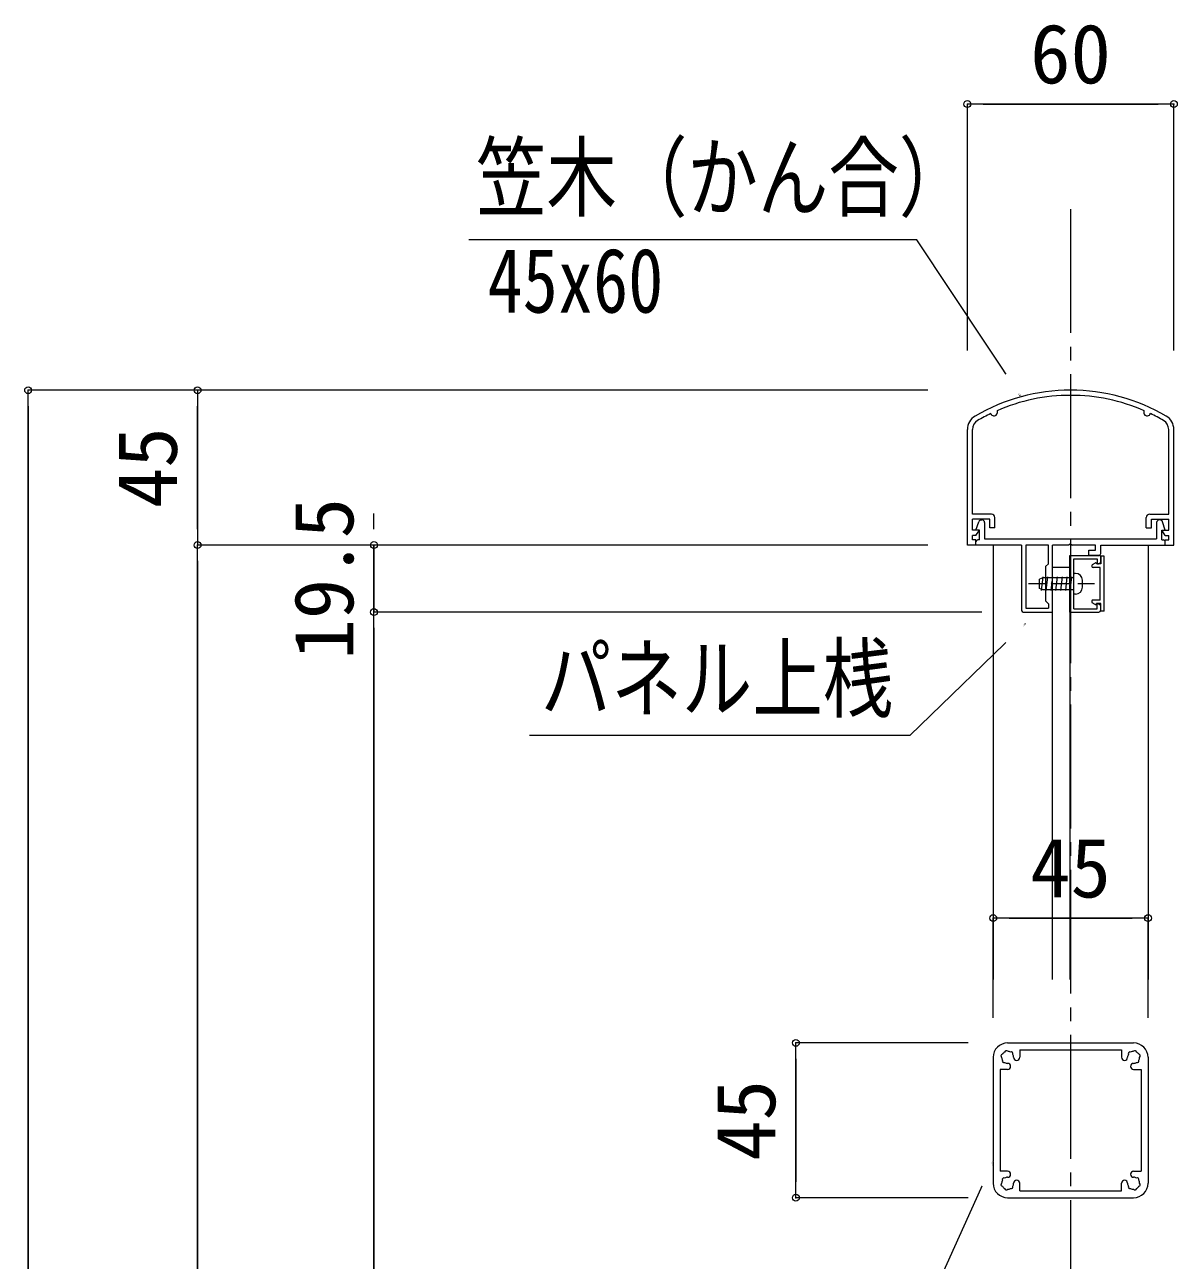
# Model space of a CAD drawing. Units: millimetres at full size. Extents: x -1603 to 1599, y -1129 to 1133.
# Drawn here: x -356.2 to -21.3, y 164.2 to 523.3 of the extents above; entities that cross this region are included whole.
import ezdxf
from ezdxf.enums import TextEntityAlignment as Align

# ---------------------------------------------------------------- set-up
doc = ezdxf.new("R2010")
doc.units = ezdxf.units.MM
doc.header["$LTSCALE"] = 4
doc.header["$PDMODE"] = 32
doc.header["$PDSIZE"] = 2
doc.linetypes.add('CHAIN2', pattern=[12, 9, -1, 1, -1])
doc.linetypes.add('DASHED1', pattern=[1.8, 1.2, -0.6])
for name, color, linetype, lineweight in [('0-0_0', 7, 'Continuous', 18), ('0-1_1手摺寸法', 3, 'Continuous', 18), ('0-5_3中心線', 2, 'CHAIN2', 18), ('0-6_41ｱﾙﾐ', 6, 'Continuous', 18), ('0-8_51破線ｱﾙﾐ', 3, 'DASHED1', 18), ('0-9_6ﾊｯﾁﾝｸﾞ', 4, 'Continuous', 9), ('0-B_CYAN', 4, 'Continuous', 9), ('0-D_HACH', 5, 'Continuous', 18)]:
    doc.layers.add(name, color=color, linetype=linetype, lineweight=lineweight)
doc.styles.add('ＭＳ ゴシック', font='')
doc.styles.get('ＭＳ ゴシック').set_extended_font_data('MS Gothic')

msp = doc.modelspace()

# ---------------------------------------------------------------- linework, layer by layer
at = {"layer": '0-0_0'}
for p, q in [((-82.296, 372.108), (-82.296, 405.696)), ((-80.796, 381.108), (-80.796, 405.696)), ((-23.796, 381.108), (-23.796, 405.696)), ((-22.296, 372.108), (-22.296, 405.696)), ((-75.296, 381.108), (-80.796, 381.108)), ((-29.296, 381.108), (-23.796, 381.108)), ((-75.796, 379.608), (-80.796, 379.608)), ((-80.796, 376.408), (-80.796, 379.608)), ((-75.796, 377.108), (-75.796, 379.608)), ((-74.296, 377.108), (-75.796, 377.108)), ((-74.296, 377.108), (-74.296, 380.108)), ((-30.296, 377.108), (-30.296, 380.108)), ((-30.296, 377.108), (-28.796, 377.108)), ((-28.796, 377.108), (-28.796, 379.608)), ((-28.796, 379.608), (-23.796, 379.608)), ((-23.796, 376.408), (-23.796, 379.608)), ((-79.169, 376.408), (-80.796, 376.408)), ((-80.796, 373.608), (-80.796, 374.908)), ((-80.796, 373.608), (-80.796, 374.908)), ((-79.796, 374.908), (-80.796, 374.908)), ((-79.796, 373.608), (-80.796, 373.608)), ((-79.796, 374.908), (-79.003, 376.096)), ((-79.796, 372.108), (-79.796, 373.608)), ((-24.796, 374.908), (-25.588, 376.096)), ((-25.422, 376.408), (-23.796, 376.408)), ((-24.796, 374.908), (-23.796, 374.908)), ((-24.796, 373.608), (-23.796, 373.608)), ((-24.796, 372.108), (-24.796, 373.608)), ((-23.796, 373.608), (-23.796, 374.908)), ((-23.796, 373.608), (-23.796, 374.908)), ((-79.796, 372.108), (-82.296, 372.108)), ((-74.796, 372.108), (-74.796, 245.877)), ((-29.796, 372.108), (-29.796, 245.877)), ((-24.796, 372.108), (-22.296, 372.108))]:
    msp.add_line(p, q, dxfattribs=at)
for points in [[(-66.689, 415.192), (-96.997, 460.814), (-227.176, 460.814)], [(-65.434, 349.3), (-98.997, 316.772), (-209.526, 316.772)], [(-74.796, 193.061), (-110.753, 113.451), (-216.787, 113.451)]]:
    msp.add_lwpolyline(points, dxfattribs=at)
for centre, radius, start, end in [((-52.296, 362.108), 55, 90, 120.328), ((-52.296, 362.108), 55, 59.672, 90), ((-52.296, 362.108), 53.5, 90, 113.561), ((-52.296, 362.108), 53.5, 66.439, 90), ((-77.796, 405.696), 4.5, 120.328, 180), ((-52.296, 362.108), 53.5, 115.693, 120.328), ((-74.546, 410.646), 1, 199.126, 30.128), ((-30.046, 410.646), 1, 149.872, 340.874), ((-52.296, 362.108), 53.5, 59.672, 64.307), ((-26.796, 405.696), 4.5, 0, 59.672), ((-77.796, 405.696), 3, 120.328, 180), ((-26.796, 405.696), 3, 0, 59.672), ((-75.296, 380.108), 1, 0, 90), ((-29.296, 380.108), 1, 90, 180), ((-79.169, 376.208), 0.2, 326.31, 90), ((-25.422, 376.208), 0.2, 90, 213.69)]:
    msp.add_arc(centre, radius, start, end, dxfattribs=at)
at = {"layer": '0-1_1手摺寸法'}
for p, q in [((-82.296, 428.608), (-82.296, 500.266)), ((-22.296, 500.266), (-82.296, 500.266)), ((-77.696, 500.266), (-26.896, 500.266)), ((-22.296, 428.608), (-22.296, 500.266)), ((-93.796, 417.108), (-355.23, 417.108)), ((-355.23, -682.892), (-355.23, 417.108)), ((-93.796, 417.108), (-306.006, 417.108)), ((-306.006, 417.108), (-306.006, 372.108)), ((-355.23, 412.508), (-355.23, -678.292)), ((-306.006, 376.708), (-306.006, 412.508)), ((-254.731, 376.708), (-254.731, 381.308)), ((-93.796, 372.108), (-306.006, 372.108)), ((-93.796, 372.108), (-306.006, 372.108)), ((-306.006, -582.892), (-306.006, 372.108)), ((-93.796, 372.108), (-254.731, 372.108)), ((-254.731, 372.108), (-254.731, 352.608)), ((-254.731, 352.608), (-254.731, 372.108)), ((-306.006, 367.508), (-306.006, -578.292)), ((-78.046, 352.608), (-254.731, 352.608)), ((-78.046, 352.608), (-254.731, 352.608)), ((-254.731, -563.392), (-254.731, 352.608)), ((-254.731, 348.008), (-254.731, 343.408)), ((-254.731, 348.008), (-254.731, -558.792)), ((-74.796, 234.727), (-74.796, 263.679)), ((-29.796, 263.679), (-74.796, 263.679)), ((-70.196, 263.679), (-34.396, 263.679)), ((-29.796, 234.727), (-29.796, 263.679)), ((-82.096, 227.427), (-132.129, 227.427)), ((-132.129, 182.427), (-132.129, 227.427)), ((-132.129, 222.827), (-132.129, 187.027)), ((-82.096, 182.427), (-132.129, 182.427))]:
    msp.add_line(p, q, dxfattribs=at)
for p in [(-82.296, 500.266), (-22.296, 500.266), (-355.23, 417.108), (-306.006, 417.108), (-306.006, 372.108), (-254.731, 372.108), (-254.731, 352.608), (-74.796, 263.679), (-29.796, 263.679), (-132.129, 227.427), (-132.129, 182.427)]:
    msp.add_point(p, dxfattribs=at)
at = {"layer": '0-5_3中心線'}
msp.add_line((-52.296, 469.737), (-52.296, -842.622), dxfattribs=at)
at = {"layer": '0-6_41ｱﾙﾐ'}
for p, q in [((-79.796, 376.408), (-78.967, 378.895)), ((-78.255, 379.408), (-78.046, 379.408)), ((-77.296, 378.658), (-77.296, 373.908)), ((-27.296, 378.658), (-27.296, 373.908)), ((-26.336, 379.408), (-26.546, 379.408)), ((-24.796, 376.408), (-25.625, 378.895)), ((-78.796, 376.408), (-79.796, 376.408)), ((-78.796, 373.608), (-79.296, 373.608)), ((-78.796, 373.608), (-78.796, 376.408)), ((-77.296, 373.908), (-27.296, 373.908)), ((-25.796, 373.608), (-25.296, 373.608)), ((-79.796, 372.108), (-79.796, 373.108)), ((-66.546, 372.108), (-79.796, 372.108)), ((-66.546, 372.108), (-66.546, 353.108)), ((-65.346, 372.108), (-65.346, 353.808)), ((-58.746, 372.108), (-65.346, 372.108)), ((-58.746, 366.658), (-58.746, 372.108)), ((-57.546, 361.431), (-57.546, 372.108)), ((-52.869, 372.108), (-57.546, 372.108)), ((-52.396, 372.381), (-52.869, 372.108)), ((-52.196, 372.381), (-51.722, 372.108)), ((-45.046, 372.108), (-51.722, 372.108)), ((-47.046, 369.108), (-47.046, 370.608)), ((-43.546, 369.608), (-43.546, 372.108)), ((-43.546, 372.108), (-24.796, 372.108)), ((-24.796, 372.108), (-24.796, 373.108)), ((-59.546, 365.858), (-58.746, 366.658)), ((-52.546, 361.158), (-52.546, 369.108)), ((-52.546, 369.108), (-44.046, 369.108)), ((-51.346, 353.608), (-51.346, 368.108)), ((-51.346, 368.108), (-44.546, 368.108)), ((-44.046, 369.108), (-47.046, 369.108)), ((-45.122, 366.862), (-45.994, 366.359)), ((-44.796, 366.708), (-44.796, 366.608)), ((-43.546, 366.608), (-44.796, 366.608)), ((-44.546, 368.108), (-44.546, 366.808)), ((-44.254, 366.63), (-43.546, 367.039)), ((-43.546, 368.608), (-43.546, 367.039)), ((-59.546, 365.858), (-59.546, 355.858)), ((-57.819, 360.958), (-57.546, 361.431)), ((-57.819, 360.758), (-57.546, 360.284)), ((-57.546, 352.608), (-57.546, 360.284)), ((-52.546, 361.158), (-52.339, 361.026)), ((-52.546, 361.158), (-52.339, 361.026)), ((-52.546, 360.558), (-52.339, 360.688)), ((-52.546, 360.558), (-52.339, 360.688)), ((-52.546, 352.608), (-52.546, 360.558)), ((-43.746, 356.108), (-45.748, 356.108)), ((-66.046, 352.608), (-57.546, 352.608)), ((-65.346, 353.808), (-58.746, 353.808)), ((-52.546, 352.608), (-44.046, 352.608)), ((-51.346, 353.608), (-44.546, 353.608)), ((-45.122, 354.852), (-45.994, 355.356)), ((-44.796, 355.008), (-44.796, 355.108)), ((-43.546, 355.108), (-44.796, 355.108)), ((-44.546, 353.608), (-44.546, 354.908)), ((-44.254, 355.085), (-43.546, 354.676)), ((-43.546, 352.858), (-43.546, 355.108)), ((-43.546, 353.108), (-43.546, 354.676)), ((-42.546, 352.858), (-43.546, 352.858)), ((-70.596, 227.427), (-33.996, 227.427)), ((-74.796, 223.227), (-74.796, 186.627)), ((-67.096, 225.427), (-37.496, 225.427)), ((-67.096, 225.427), (-67.096, 223.227)), ((-37.496, 225.427), (-37.496, 223.227)), ((-29.796, 223.227), (-29.796, 186.627)), ((-70.596, 219.727), (-72.796, 219.727)), ((-72.796, 219.727), (-72.796, 190.127)), ((-33.996, 219.727), (-31.796, 219.727)), ((-31.796, 219.727), (-31.796, 190.127)), ((-70.596, 190.127), (-72.796, 190.127)), ((-33.996, 190.127), (-31.796, 190.127)), ((-67.096, 184.427), (-67.096, 186.627)), ((-70.596, 182.427), (-33.996, 182.427))]:
    msp.add_line(p, q, dxfattribs=at)
for points in [[(-25.796, 373.608), (-25.796, 376.408), (-24.796, 376.408)], [(-47.046, 370.608), (-45.046, 370.608), (-45.046, 372.108)], [(-43.546, 366.608), (-43.546, 368.858), (-43.546, 366.608)], [(-42.546, 352.858), (-42.546, 368.858), (-43.546, 368.858)], [(-43.746, 356.108), (-43.746, 365.608), (-45.748, 365.608)], [(-59.546, 355.858), (-58.746, 355.058), (-58.746, 353.808)], [(-67.096, 184.427), (-37.496, 184.427), (-37.496, 186.627)]]:
    msp.add_lwpolyline(points, dxfattribs=at)
for centre, radius, start, end in [((-78.255, 378.658), 0.75, 90, 161.565), ((-78.046, 378.658), 0.75, 0, 90), ((-26.546, 378.658), 0.75, 90, 180), ((-26.336, 378.658), 0.75, 18.435, 90), ((-79.296, 373.108), 0.5, 90, 180), ((-25.296, 373.108), 0.5, 0, 90), ((-52.296, 372.208), 0.2, 60, 120), ((-45.792, 366.009), 0.404, 119.925, 276.157), ((-44.996, 366.708), 0.2, 0, 129.207), ((-44.346, 366.808), 0.2, 180, 302.57), ((-44.046, 369.608), 0.5, 270, 0), ((-44.046, 368.608), 0.5, 0, 90), ((-57.646, 360.858), 0.2, 150, 210), ((-52.446, 360.858), 0.2, 302.334, 57.666), ((-52.446, 360.858), 0.2, 302.334, 57.666), ((-45.792, 355.706), 0.404, 83.843, 240.075), ((-66.046, 353.108), 0.5, 180, 270), ((-44.996, 355.008), 0.2, 230.793, 0), ((-44.346, 354.908), 0.2, 57.43, 180), ((-44.046, 353.108), 0.5, 270, 0), ((-70.596, 223.227), 4.2, 90, 180), ((-33.996, 223.227), 4.2, 0, 90), ((-72.044, 223.615), 0.5, 165, 232.976), ((-72.044, 223.615), 0.5, 97.024, 165), ((-70.596, 223.227), 1.75, 180.359, 195), ((-70.596, 223.227), 1.75, 195, 209.641), ((-70.596, 223.227), 1.75, 135, 149.641), ((-70.596, 223.227), 1.75, 120.359, 135), ((-70.984, 224.676), 0.5, 105, 172.976), ((-70.984, 224.676), 0.5, 37.024, 105), ((-70.596, 223.227), 1.75, 75, 89.641), ((-70.596, 223.227), 1.75, 60.359, 75), ((-69.535, 224.288), 0.5, 45, 112.976), ((-69.535, 224.288), 0.5, 337.024, 45), ((-70.596, 223.227), 1.75, 15, 29.641), ((-70.596, 223.227), 1.75, 0.359, 15), ((-67.971, 223.227), 0.875, 180, 0), ((-36.621, 223.227), 0.875, 180, 0), ((-33.996, 223.227), 1.75, 165, 179.641), ((-33.996, 223.227), 1.75, 150.359, 165), ((-35.056, 224.288), 0.5, 135, 202.976), ((-35.056, 224.288), 0.5, 67.024, 135), ((-33.996, 223.227), 1.75, 105, 119.641), ((-33.996, 223.227), 1.75, 90.359, 105), ((-33.608, 224.676), 0.5, 75, 142.976), ((-33.608, 224.676), 0.5, 7.024, 75), ((-33.996, 223.227), 1.75, 45, 59.641), ((-33.996, 223.227), 1.75, 30.359, 45), ((-32.547, 223.615), 0.5, 15, 82.976), ((-33.996, 223.227), 1.75, 330.359, 345), ((-33.996, 223.227), 1.75, 345, 359.641), ((-32.547, 223.615), 0.5, 307.024, 15), ((-71.656, 222.166), 0.5, 157.024, 225), ((-71.656, 222.166), 0.5, 225, 292.976), ((-70.596, 223.227), 1.75, 240.359, 255), ((-70.596, 223.227), 1.75, 255, 270), ((-70.596, 220.602), 0.875, 270, 90), ((-33.996, 220.602), 0.875, 90, 270), ((-33.996, 223.227), 1.75, 270, 285), ((-33.996, 223.227), 1.75, 285, 299.641), ((-32.935, 222.166), 0.5, 247.024, 315), ((-32.935, 222.166), 0.5, 315, 22.976), ((-70.596, 186.627), 1.75, 165, 179.641), ((-70.596, 186.627), 1.75, 150.359, 165), ((-71.656, 187.688), 0.5, 135, 202.976), ((-71.656, 187.688), 0.5, 67.024, 135), ((-70.596, 186.627), 1.75, 105, 119.641), ((-70.596, 186.627), 1.75, 90, 105), ((-70.596, 189.252), 0.875, 270, 90), ((-67.971, 186.627), 0.875, 0, 180), ((-36.621, 186.627), 0.875, 0, 180), ((-33.996, 189.252), 0.875, 90, 270), ((-33.996, 186.627), 1.75, 75, 90), ((-33.996, 186.627), 1.75, 60.359, 75), ((-32.935, 187.688), 0.5, 45, 112.976), ((-32.935, 187.688), 0.5, 337.024, 45), ((-33.996, 186.627), 1.75, 15, 29.641), ((-33.996, 186.627), 1.75, 0.359, 15), ((-70.596, 186.627), 4.2, 180, 270), ((-72.044, 186.239), 0.5, 127.024, 195), ((-72.044, 186.239), 0.5, 195, 262.976), ((-70.596, 186.627), 1.75, 210.359, 225), ((-70.596, 186.627), 1.75, 225, 239.641), ((-70.984, 185.178), 0.5, 187.024, 255), ((-70.984, 185.178), 0.5, 255, 322.976), ((-70.596, 186.627), 1.75, 270.359, 285), ((-70.596, 186.627), 1.75, 285, 299.641), ((-69.535, 185.566), 0.5, 247.024, 315), ((-69.535, 185.566), 0.5, 315, 22.976), ((-70.596, 186.627), 1.75, 330.359, 345), ((-70.596, 186.627), 1.75, 345, 359.641), ((-33.996, 186.627), 1.75, 180.359, 195), ((-33.996, 186.627), 1.75, 195, 209.641), ((-35.056, 185.566), 0.5, 157.024, 225), ((-35.056, 185.566), 0.5, 225, 292.976), ((-33.996, 186.627), 1.75, 240.359, 255), ((-33.996, 186.627), 1.75, 255, 269.641), ((-33.608, 185.178), 0.5, 217.024, 285), ((-33.996, 186.627), 4.2, 270, 0), ((-33.608, 185.178), 0.5, 285, 352.976), ((-33.996, 186.627), 1.75, 300.359, 315), ((-33.996, 186.627), 1.75, 315, 329.641), ((-32.547, 186.239), 0.5, 277.024, 345), ((-32.547, 186.239), 0.5, 345, 52.976)]:
    msp.add_arc(centre, radius, start, end, dxfattribs=at)
at = {"layer": '0-8_51破線ｱﾙﾐ'}
msp.add_line((-45.353, 360.858), (-64.507, 360.858), dxfattribs=at)
at = {"layer": '0-9_6ﾊｯﾁﾝｸﾞ'}
for p, q in [((-60.774, 358.858), (-60.304, 362.858)), ((-60.774, 358.858), (-60.304, 362.858)), ((-59.364, 358.858), (-58.895, 362.858)), ((-59.364, 358.858), (-58.895, 362.858)), ((-57.954, 358.858), (-57.485, 362.858)), ((-57.954, 358.858), (-57.485, 362.858)), ((-56.545, 358.858), (-56.076, 362.858)), ((-56.545, 358.858), (-56.076, 362.858)), ((-55.135, 358.858), (-54.666, 362.858)), ((-55.135, 358.858), (-54.666, 362.858)), ((-53.726, 358.858), (-53.256, 362.858)), ((-53.726, 358.858), (-53.256, 362.858)), ((-52.408, 358.858), (-51.939, 362.858)), ((-52.408, 358.858), (-51.939, 362.858)), ((-51.346, 358.058), (-51.346, 363.658)), ((-50.846, 363.858), (-51.146, 363.858)), ((-60.346, 362.608), (-61.346, 362.193)), ((-61.346, 359.522), (-61.346, 362.193)), ((-60.346, 359.108), (-61.346, 359.522)), ((-51.346, 362.608), (-60.346, 362.608)), ((-51.346, 359.108), (-60.346, 359.108)), ((-48.846, 359.858), (-48.846, 361.858)), ((-50.846, 357.858), (-51.146, 357.858))]:
    msp.add_line(p, q, dxfattribs=at)
for centre, radius, start, end in [((-51.146, 363.658), 0.2, 90, 180), ((-50.846, 361.858), 2, 0, 90), ((-50.846, 359.858), 2, 270, 0), ((-51.146, 358.058), 0.2, 180, 270)]:
    msp.add_arc(centre, radius, start, end, dxfattribs=at)
at = {"layer": '0-B_CYAN'}
for p, q in [((-57.546, 245.877), (-57.546, 365.668)), ((-57.546, 365.668), (-52.546, 365.668)), ((-52.546, 365.668), (-52.546, 245.877))]:
    msp.add_line(p, q, dxfattribs=at)
at = {"layer": '0-D_HACH'}
msp.add_line((-24.898, 372.108), (-24.796, 372.21), dxfattribs=at)

# ---------------------------------------------------------------- texts
at = {"layer": '0-0_0', "style": 'ＭＳ ゴシック', "width": 0.8}
for s, p in [('笠木（かん合）', (-225.102, 463.957)), ('45x60', (-221.73, 434.025)), ('パネル上桟', (-206.242, 318.32))]:
    msp.add_text(s, height=18.77, dxfattribs=at).set_placement(p, align=Align.BOTTOM_LEFT)
at = {"layer": '0-1_1手摺寸法', "style": 'ＭＳ ゴシック'}
for s, p in [('60', (-64.072, 501.085)), ('45', (-64.072, 264.498))]:
    msp.add_text(s, height=17.27, dxfattribs=at).set_placement(p, align=Align.BOTTOM_LEFT)
for s, p in [('45', (-306.825, 382.831)), ('19.5', (-255.55, 338.805)), ('45', (-132.948, 193.151))]:
    msp.add_text(s, height=17.27, rotation=90, dxfattribs=at).set_placement(p, align=Align.BOTTOM_LEFT)

# ---------------------------------------------------------------- next in the draw order: wipeouts: each hides what was drawn before it
for points in [[(-72.206, 420.986), (-69.892, 422.524), (-66.689, 415.192), (-66.689, 415.192)], [(-70.125, 342.819), (-72.058, 344.814), (-65.434, 349.3), (-65.434, 349.3)], [(-76.773, 185.309), (-79.305, 186.453), (-74.796, 193.061), (-74.796, 193.061)]]:
    msp.add_wipeout(points)

doc.saveas('drawing.dxf')
